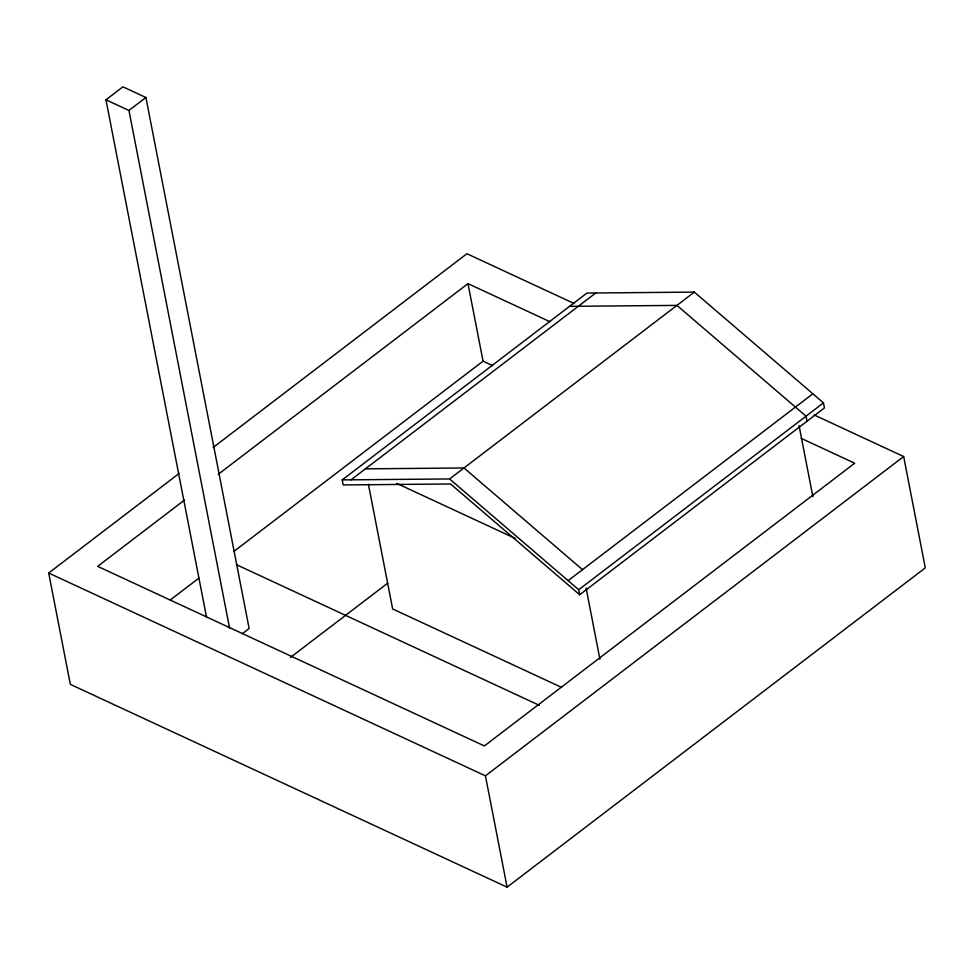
<?xml version="1.0" encoding="UTF-8"?>
<svg xmlns="http://www.w3.org/2000/svg" width="974" height="974" viewBox="0 0 974 974"><rect width="100%" height="100%" fill="white"/><g stroke="black" fill="none" stroke-linecap="round" stroke-linejoin="round"><path stroke-width="1.46" d="M206.561 617.346L105.959 99.798L122.931 86.844L145.917 97.51L249.137 628.498L242.343 633.672M105.959 99.798L128.958 110.464L145.917 97.51M814.106 414.948L903.665 456.538L925.3 567.866L507.089 887.156L70.335 684.357L48.7 573.029L179.24 473.364M213.087 447.529L466.911 253.727L574.38 303.632M184.512 500.052L97.668 566.357L484.382 745.938L854.697 463.21L801.103 438.324M218.286 474.265L467.983 283.641L549.896 321.676M170.194 600.045L198.915 578.118M233.687 551.576L483.055 361.184L492.613 365.627M342.215 479.902L586.945 293.064L694.34 292.103L823.456 402.883L824.43 407.923L579.7 594.761L450.585 483.981L343.189 484.942L342.215 479.902L449.611 478.952L694.34 292.103M351.03 479.829L595.759 292.979M290.508 657.389L387.725 583.158M568.134 580.638L812.864 393.8M579.7 594.761L578.726 589.733L823.456 402.883M48.7 573.029L485.442 775.84L903.665 456.538M569.547 306.347L676.93 305.398L806.046 416.178L807.032 421.206M365.408 468.847L463.989 467.97L582.513 569.656M396.747 483.396L515.331 538.464M561.657 687.425L392.644 608.945L368.403 484.273M236.341 564.64L539.316 705.322M449.611 478.952L578.726 589.733M799.033 425.48L812.876 496.716M586.092 588.053L599.935 659.288M467.983 283.641L483.055 361.184M485.442 775.84L507.089 887.156M128.958 110.464L229.56 628.023"/></g></svg>
